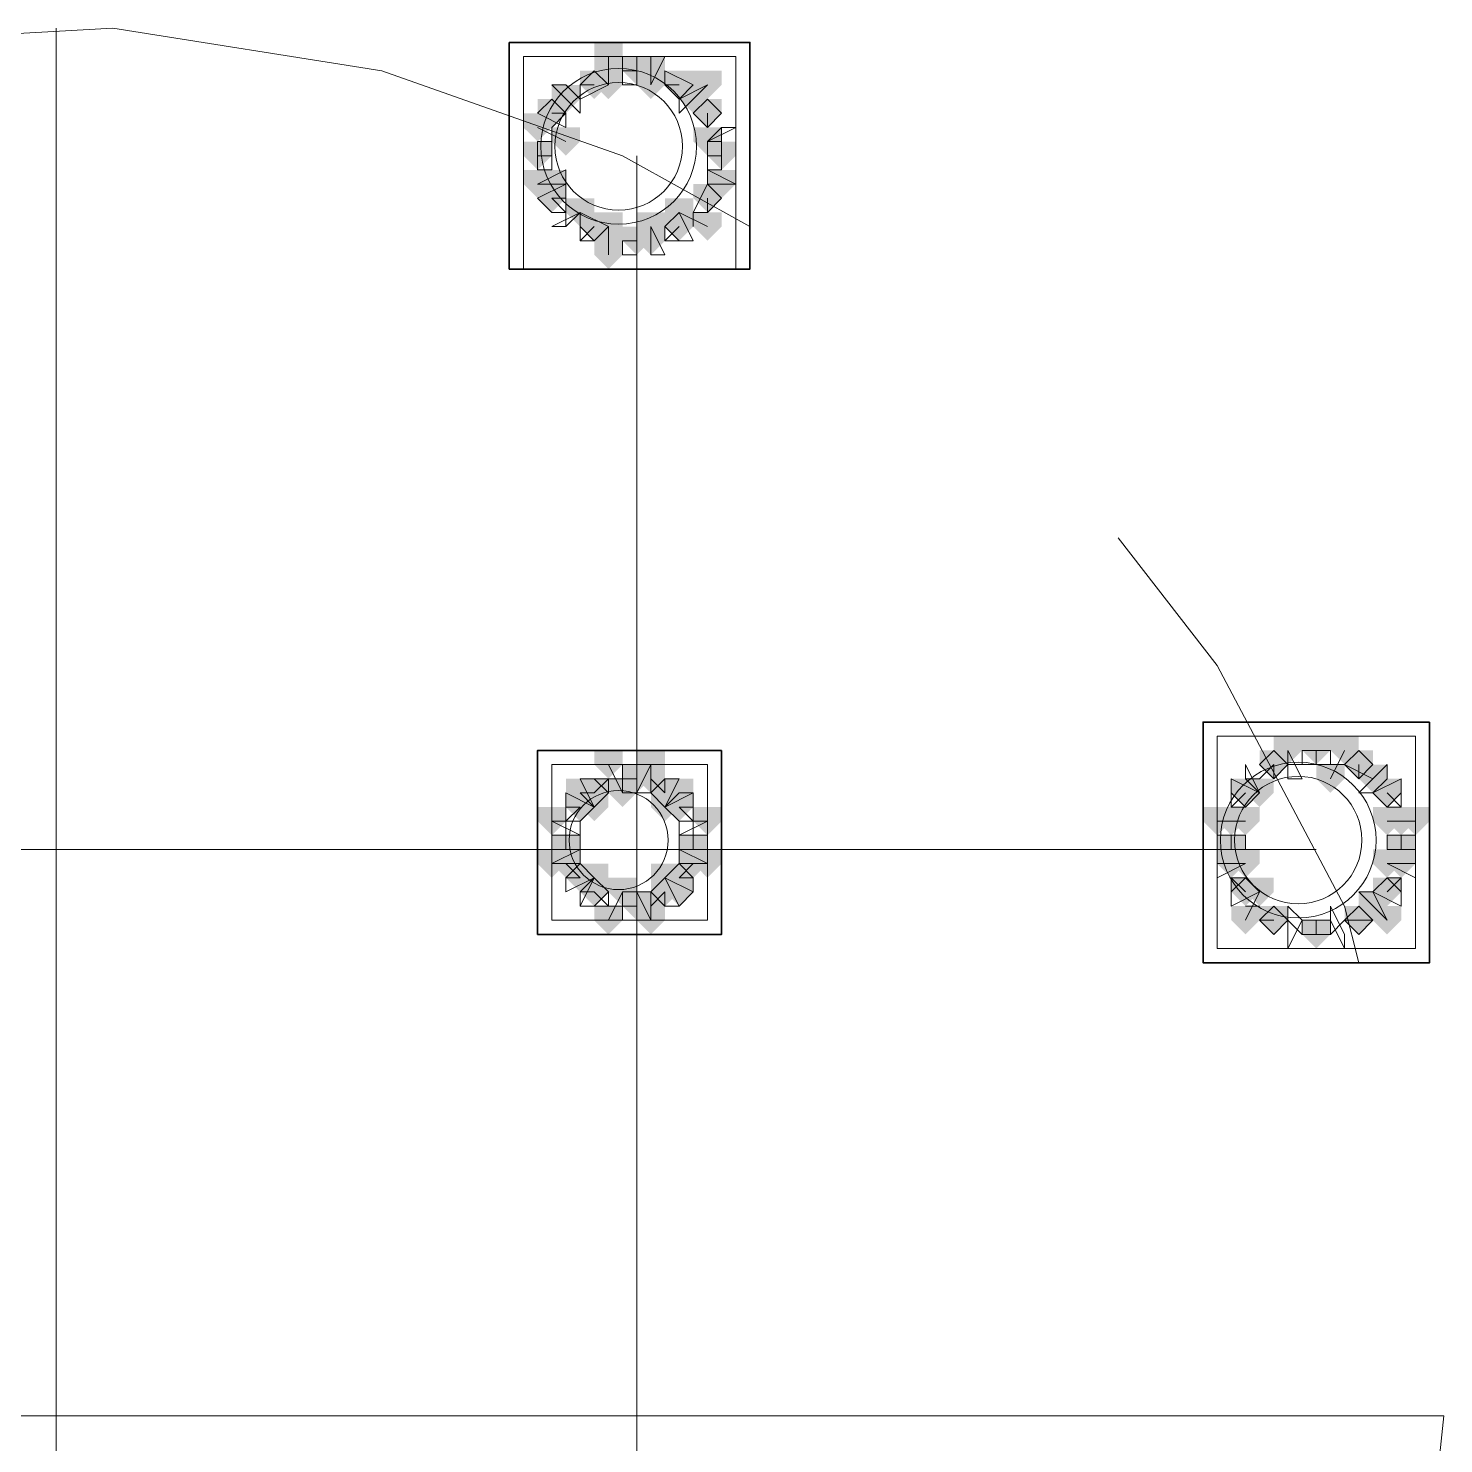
# Model space of a CAD drawing. Header units: millimetres. Extents: x 2315 to 4619, y 1334 to 1897.
# Drawn here: x 3457.94 to 3464.04, y 1554.59 to 1560.69 of the extents above; entities that cross this region are included whole.
import ezdxf

# ---------------------------------------------------------------- set-up
doc = ezdxf.new("R2010")
doc.units = ezdxf.units.MM
for name, color, linetype, true_color in [('PDF_10', 7, 'Continuous', 0x00b85c), ('PDF_AXIS', 7, 'Continuous', 0x00b85c), ('PDF_柱构件', 7, 'Continuous', 0x00b85c), ('PDF_转运站初步方案', 7, 'Continuous', 0x00b85c)]:
    doc.layers.add(name, color=color, linetype=linetype, true_color=true_color)
doc.layers.add('PDF_中心线层', color=1, linetype='Continuous')
doc.layers.add('PDF_粗实线层', color=7, linetype='Continuous')

msp = doc.modelspace()

# ---------------------------------------------------------------- hatches: boundary and pattern name
at = {"layer": 'PDF_10', "transparency": 33554559}
for points in [[(3460.5606, 1560.5703), (3460.4996, 1560.5703), (3460.4996, 1560.5093), (3460.5606, 1560.4482), (3460.6217, 1560.5093), (3460.6217, 1560.5703)], [(3460.5606, 1560.5703), (3460.4996, 1560.5703), (3460.4996, 1560.5093), (3460.5606, 1560.4482), (3460.6217, 1560.5093), (3460.6217, 1560.5703)], [(3460.5606, 1560.5703), (3460.4996, 1560.5703), (3460.4996, 1560.5093), (3460.5606, 1560.4482), (3460.6217, 1560.5093), (3460.6217, 1560.5703)], [(3460.3774, 1560.5093), (3460.3163, 1560.5093), (3460.3163, 1560.4482), (3460.3774, 1560.3871), (3460.4385, 1560.4482), (3460.4385, 1560.5093)], [(3460.3774, 1560.5093), (3460.3163, 1560.5093), (3460.3163, 1560.4482), (3460.3774, 1560.3871), (3460.4385, 1560.4482), (3460.4385, 1560.5093)], [(3460.7439, 1560.5093), (3460.6828, 1560.5093), (3460.6828, 1560.4482), (3460.7439, 1560.3871), (3460.805, 1560.4482), (3460.805, 1560.5093)], [(3460.7439, 1560.5093), (3460.6828, 1560.5093), (3460.6828, 1560.4482), (3460.7439, 1560.3871), (3460.805, 1560.4482), (3460.805, 1560.5093)], [(3460.1941, 1560.3871), (3460.1331, 1560.3871), (3460.1331, 1560.326), (3460.1941, 1560.2649), (3460.2552, 1560.326), (3460.2552, 1560.3871)], [(3460.1941, 1560.3871), (3460.1331, 1560.3871), (3460.1331, 1560.326), (3460.1941, 1560.2649), (3460.2552, 1560.326), (3460.2552, 1560.3871)], [(3460.866, 1560.3871), (3460.805, 1560.3871), (3460.805, 1560.326), (3460.866, 1560.2649), (3460.9271, 1560.326), (3460.9271, 1560.3871)], [(3460.866, 1560.3871), (3460.805, 1560.3871), (3460.805, 1560.326), (3460.866, 1560.2649), (3460.9271, 1560.326), (3460.9271, 1560.3871)], [(3460.866, 1560.3871), (3460.805, 1560.3871), (3460.805, 1560.326), (3460.866, 1560.2649), (3460.9271, 1560.326), (3460.9271, 1560.3871)], [(3460.1331, 1560.2039), (3460.072, 1560.2039), (3460.072, 1560.1428), (3460.1331, 1560.0817), (3460.1941, 1560.1428), (3460.1941, 1560.2039)], [(3460.1331, 1560.2039), (3460.072, 1560.2039), (3460.072, 1560.1428), (3460.1331, 1560.0817), (3460.1941, 1560.1428), (3460.1941, 1560.2039)], [(3460.9271, 1560.2039), (3460.866, 1560.2039), (3460.866, 1560.1428), (3460.9271, 1560.0817), (3460.9882, 1560.1428), (3460.9882, 1560.2039)], [(3460.9271, 1560.2039), (3460.866, 1560.2039), (3460.866, 1560.1428), (3460.9271, 1560.0817), (3460.9882, 1560.1428), (3460.9882, 1560.2039)], [(3460.1941, 1560.0206), (3460.1331, 1560.0206), (3460.1331, 1559.9595), (3460.1941, 1559.8985), (3460.2552, 1559.9595), (3460.2552, 1560.0206)], [(3460.1941, 1560.0206), (3460.1331, 1560.0206), (3460.1331, 1559.9595), (3460.1941, 1559.8985), (3460.2552, 1559.9595), (3460.2552, 1560.0206)], [(3460.866, 1560.0206), (3460.805, 1560.0206), (3460.805, 1559.9595), (3460.866, 1559.8985), (3460.9271, 1559.9595), (3460.9271, 1560.0206)], [(3460.866, 1560.0206), (3460.805, 1560.0206), (3460.805, 1559.9595), (3460.866, 1559.8985), (3460.9271, 1559.9595), (3460.9271, 1560.0206)], [(3460.866, 1560.0206), (3460.805, 1560.0206), (3460.805, 1559.9595), (3460.866, 1559.8985), (3460.9271, 1559.9595), (3460.9271, 1560.0206)], [(3460.3774, 1559.8985), (3460.3163, 1559.8985), (3460.3163, 1559.8374), (3460.3774, 1559.7763), (3460.4385, 1559.8374), (3460.4385, 1559.8985)], [(3460.3774, 1559.8985), (3460.3163, 1559.8985), (3460.3163, 1559.8374), (3460.3774, 1559.7763), (3460.4385, 1559.8374), (3460.4385, 1559.8985)], [(3460.7439, 1559.8985), (3460.6828, 1559.8985), (3460.6828, 1559.8374), (3460.7439, 1559.7763), (3460.805, 1559.8374), (3460.805, 1559.8985)], [(3460.7439, 1559.8985), (3460.6828, 1559.8985), (3460.6828, 1559.8374), (3460.7439, 1559.7763), (3460.805, 1559.8374), (3460.805, 1559.8985)], [(3460.5606, 1559.8374), (3460.4996, 1559.8374), (3460.4996, 1559.7763), (3460.5606, 1559.7152), (3460.6217, 1559.7763), (3460.6217, 1559.8374)], [(3460.5606, 1559.8374), (3460.4996, 1559.8374), (3460.4996, 1559.7763), (3460.5606, 1559.7152), (3460.6217, 1559.7763), (3460.6217, 1559.8374)], [(3463.4925, 1557.6385), (3463.4314, 1557.6385), (3463.4314, 1557.5774), (3463.4925, 1557.5163), (3463.5536, 1557.5774), (3463.5536, 1557.6385)], [(3463.4925, 1557.6385), (3463.4314, 1557.6385), (3463.4314, 1557.5774), (3463.4925, 1557.5163), (3463.5536, 1557.5774), (3463.5536, 1557.6385)], [(3463.3093, 1557.5774), (3463.2482, 1557.5774), (3463.2482, 1557.5163), (3463.3093, 1557.4552), (3463.3704, 1557.5163), (3463.3704, 1557.5774)], [(3463.3093, 1557.5774), (3463.2482, 1557.5774), (3463.2482, 1557.5163), (3463.3093, 1557.4552), (3463.3704, 1557.5163), (3463.3704, 1557.5774)], [(3463.6758, 1557.5774), (3463.6147, 1557.5774), (3463.6147, 1557.5163), (3463.6758, 1557.4552), (3463.7369, 1557.5163), (3463.7369, 1557.5774)], [(3463.6758, 1557.5774), (3463.6147, 1557.5774), (3463.6147, 1557.5163), (3463.6758, 1557.4552), (3463.7369, 1557.5163), (3463.7369, 1557.5774)], [(3460.5606, 1557.5163), (3460.4996, 1557.5163), (3460.4996, 1557.4552), (3460.5606, 1557.3941), (3460.6217, 1557.4552), (3460.6217, 1557.5163)], [(3460.5606, 1557.5163), (3460.4996, 1557.5163), (3460.4996, 1557.4552), (3460.5606, 1557.3941), (3460.6217, 1557.4552), (3460.6217, 1557.5163)], [(3460.5606, 1557.5163), (3460.4996, 1557.5163), (3460.4996, 1557.4552), (3460.5606, 1557.3941), (3460.6217, 1557.4552), (3460.6217, 1557.5163)], [(3460.3774, 1557.4552), (3460.3163, 1557.4552), (3460.3163, 1557.3941), (3460.3774, 1557.333), (3460.4385, 1557.3941), (3460.4385, 1557.4552)], [(3460.3774, 1557.4552), (3460.3163, 1557.4552), (3460.3163, 1557.3941), (3460.3774, 1557.333), (3460.4385, 1557.3941), (3460.4385, 1557.4552)], [(3460.6828, 1557.4552), (3460.6217, 1557.4552), (3460.6217, 1557.3941), (3460.6828, 1557.333), (3460.7439, 1557.3941), (3460.7439, 1557.4552)], [(3460.6828, 1557.4552), (3460.6217, 1557.4552), (3460.6217, 1557.3941), (3460.6828, 1557.333), (3460.7439, 1557.3941), (3460.7439, 1557.4552)], [(3463.1871, 1557.4552), (3463.126, 1557.4552), (3463.126, 1557.3941), (3463.1871, 1557.333), (3463.2482, 1557.3941), (3463.2482, 1557.4552)], [(3463.1871, 1557.4552), (3463.126, 1557.4552), (3463.126, 1557.3941), (3463.1871, 1557.333), (3463.2482, 1557.3941), (3463.2482, 1557.4552)], [(3463.7979, 1557.4552), (3463.7369, 1557.4552), (3463.7369, 1557.3941), (3463.7979, 1557.333), (3463.859, 1557.3941), (3463.859, 1557.4552)], [(3463.7979, 1557.4552), (3463.7369, 1557.4552), (3463.7369, 1557.3941), (3463.7979, 1557.333), (3463.859, 1557.3941), (3463.859, 1557.4552)], [(3460.3163, 1557.3941), (3460.2552, 1557.3941), (3460.2552, 1557.333), (3460.3163, 1557.272), (3460.3774, 1557.333), (3460.3774, 1557.3941)], [(3460.3163, 1557.3941), (3460.2552, 1557.3941), (3460.2552, 1557.333), (3460.3163, 1557.272), (3460.3774, 1557.333), (3460.3774, 1557.3941)], [(3460.7439, 1557.3941), (3460.6828, 1557.3941), (3460.6828, 1557.333), (3460.7439, 1557.272), (3460.805, 1557.333), (3460.805, 1557.3941)], [(3460.7439, 1557.3941), (3460.6828, 1557.3941), (3460.6828, 1557.333), (3460.7439, 1557.272), (3460.805, 1557.333), (3460.805, 1557.3941)], [(3460.2552, 1557.2109), (3460.1941, 1557.2109), (3460.1941, 1557.1498), (3460.2552, 1557.0887), (3460.3163, 1557.1498), (3460.3163, 1557.2109)], [(3460.2552, 1557.2109), (3460.1941, 1557.2109), (3460.1941, 1557.1498), (3460.2552, 1557.0887), (3460.3163, 1557.1498), (3460.3163, 1557.2109)], [(3460.2552, 1557.2109), (3460.1941, 1557.2109), (3460.1941, 1557.1498), (3460.2552, 1557.0887), (3460.3163, 1557.1498), (3460.3163, 1557.2109)], [(3460.805, 1557.2109), (3460.7439, 1557.2109), (3460.7439, 1557.1498), (3460.805, 1557.0887), (3460.866, 1557.1498), (3460.866, 1557.2109)], [(3460.805, 1557.2109), (3460.7439, 1557.2109), (3460.7439, 1557.1498), (3460.805, 1557.0887), (3460.866, 1557.1498), (3460.866, 1557.2109)], [(3460.805, 1557.2109), (3460.7439, 1557.2109), (3460.7439, 1557.1498), (3460.805, 1557.0887), (3460.866, 1557.1498), (3460.866, 1557.2109)], [(3463.126, 1557.2109), (3463.065, 1557.2109), (3463.065, 1557.1498), (3463.126, 1557.0887), (3463.1871, 1557.1498), (3463.1871, 1557.2109)], [(3463.126, 1557.2109), (3463.065, 1557.2109), (3463.065, 1557.1498), (3463.126, 1557.0887), (3463.1871, 1557.1498), (3463.1871, 1557.2109)], [(3463.859, 1557.2109), (3463.7979, 1557.2109), (3463.7979, 1557.1498), (3463.859, 1557.0887), (3463.9201, 1557.1498), (3463.9201, 1557.2109)], [(3463.859, 1557.2109), (3463.7979, 1557.2109), (3463.7979, 1557.1498), (3463.859, 1557.0887), (3463.9201, 1557.1498), (3463.9201, 1557.2109)], [(3463.859, 1557.2109), (3463.7979, 1557.2109), (3463.7979, 1557.1498), (3463.859, 1557.0887), (3463.9201, 1557.1498), (3463.9201, 1557.2109)], [(3460.3163, 1557.0887), (3460.2552, 1557.0887), (3460.2552, 1557.0276), (3460.3163, 1556.9666), (3460.3774, 1557.0276), (3460.3774, 1557.0887)], [(3460.3163, 1557.0887), (3460.2552, 1557.0887), (3460.2552, 1557.0276), (3460.3163, 1556.9666), (3460.3774, 1557.0276), (3460.3774, 1557.0887)], [(3460.7439, 1557.0887), (3460.6828, 1557.0887), (3460.6828, 1557.0276), (3460.7439, 1556.9666), (3460.805, 1557.0276), (3460.805, 1557.0887)], [(3460.7439, 1557.0887), (3460.6828, 1557.0887), (3460.6828, 1557.0276), (3460.7439, 1556.9666), (3460.805, 1557.0276), (3460.805, 1557.0887)], [(3460.3774, 1557.0276), (3460.3163, 1557.0276), (3460.3163, 1556.9666), (3460.3774, 1556.9055), (3460.4385, 1556.9666), (3460.4385, 1557.0276)], [(3460.3774, 1557.0276), (3460.3163, 1557.0276), (3460.3163, 1556.9666), (3460.3774, 1556.9055), (3460.4385, 1556.9666), (3460.4385, 1557.0276)], [(3460.6828, 1557.0276), (3460.6217, 1557.0276), (3460.6217, 1556.9666), (3460.6828, 1556.9055), (3460.7439, 1556.9666), (3460.7439, 1557.0276)], [(3460.6828, 1557.0276), (3460.6217, 1557.0276), (3460.6217, 1556.9666), (3460.6828, 1556.9055), (3460.7439, 1556.9666), (3460.7439, 1557.0276)], [(3463.1871, 1557.0276), (3463.126, 1557.0276), (3463.126, 1556.9666), (3463.1871, 1556.9055), (3463.2482, 1556.9666), (3463.2482, 1557.0276)], [(3463.1871, 1557.0276), (3463.126, 1557.0276), (3463.126, 1556.9666), (3463.1871, 1556.9055), (3463.2482, 1556.9666), (3463.2482, 1557.0276)], [(3463.7979, 1557.0276), (3463.7369, 1557.0276), (3463.7369, 1556.9666), (3463.7979, 1556.9055), (3463.859, 1556.9666), (3463.859, 1557.0276)], [(3463.7979, 1557.0276), (3463.7369, 1557.0276), (3463.7369, 1556.9666), (3463.7979, 1556.9055), (3463.859, 1556.9666), (3463.859, 1557.0276)], [(3460.5606, 1556.9666), (3460.4996, 1556.9666), (3460.4996, 1556.9055), (3460.5606, 1556.8444), (3460.6217, 1556.9055), (3460.6217, 1556.9666)], [(3460.5606, 1556.9666), (3460.4996, 1556.9666), (3460.4996, 1556.9055), (3460.5606, 1556.8444), (3460.6217, 1556.9055), (3460.6217, 1556.9666)], [(3460.5606, 1556.9666), (3460.4996, 1556.9666), (3460.4996, 1556.9055), (3460.5606, 1556.8444), (3460.6217, 1556.9055), (3460.6217, 1556.9666)], [(3463.3093, 1556.9055), (3463.2482, 1556.9055), (3463.2482, 1556.8444), (3463.3093, 1556.7833), (3463.3704, 1556.8444), (3463.3704, 1556.9055)], [(3463.3093, 1556.9055), (3463.2482, 1556.9055), (3463.2482, 1556.8444), (3463.3093, 1556.7833), (3463.3704, 1556.8444), (3463.3704, 1556.9055)], [(3463.3093, 1556.9055), (3463.2482, 1556.9055), (3463.2482, 1556.8444), (3463.3093, 1556.7833), (3463.3704, 1556.8444), (3463.3704, 1556.9055)], [(3463.6758, 1556.9055), (3463.6147, 1556.9055), (3463.6147, 1556.8444), (3463.6758, 1556.7833), (3463.7369, 1556.8444), (3463.7369, 1556.9055)], [(3463.6758, 1556.9055), (3463.6147, 1556.9055), (3463.6147, 1556.8444), (3463.6758, 1556.7833), (3463.7369, 1556.8444), (3463.7369, 1556.9055)], [(3463.6758, 1556.9055), (3463.6147, 1556.9055), (3463.6147, 1556.8444), (3463.6758, 1556.7833), (3463.7369, 1556.8444), (3463.7369, 1556.9055)], [(3463.4925, 1556.8444), (3463.4314, 1556.8444), (3463.4314, 1556.7833), (3463.4925, 1556.7222), (3463.5536, 1556.7833), (3463.5536, 1556.8444)], [(3463.4925, 1556.8444), (3463.4314, 1556.8444), (3463.4314, 1556.7833), (3463.4925, 1556.7222), (3463.5536, 1556.7833), (3463.5536, 1556.8444)]]:
    msp.add_hatch(color=256, dxfattribs=at).paths.add_polyline_path(points)
at = {"layer": 'PDF_柱构件', "transparency": 33554559}
for points in [[(3460.4385, 1560.6314), (3460.3774, 1560.6314), (3460.3774, 1560.5703), (3460.4385, 1560.5093), (3460.4996, 1560.5703), (3460.4996, 1560.6314)], [(3460.4385, 1560.5703), (3460.3774, 1560.5703), (3460.3774, 1560.5093), (3460.4385, 1560.4482), (3460.4996, 1560.5093), (3460.4996, 1560.5703)], [(3460.6217, 1560.5703), (3460.5606, 1560.5703), (3460.5606, 1560.5093), (3460.6217, 1560.4482), (3460.6828, 1560.5093), (3460.6828, 1560.5703)], [(3460.4385, 1560.5093), (3460.3774, 1560.5093), (3460.3774, 1560.4482), (3460.4385, 1560.3871), (3460.4996, 1560.4482), (3460.4996, 1560.5093)], [(3460.6217, 1560.5093), (3460.5606, 1560.5093), (3460.5606, 1560.4482), (3460.6217, 1560.3871), (3460.6828, 1560.4482), (3460.6828, 1560.5093)], [(3460.866, 1560.5093), (3460.805, 1560.5093), (3460.805, 1560.4482), (3460.866, 1560.3871), (3460.9271, 1560.4482), (3460.9271, 1560.5093)], [(3460.2552, 1560.4482), (3460.1941, 1560.4482), (3460.1941, 1560.3871), (3460.2552, 1560.326), (3460.3163, 1560.3871), (3460.3163, 1560.4482)], [(3460.805, 1560.4482), (3460.7439, 1560.4482), (3460.7439, 1560.3871), (3460.805, 1560.326), (3460.866, 1560.3871), (3460.866, 1560.4482)], [(3460.1331, 1560.326), (3460.072, 1560.326), (3460.072, 1560.2649), (3460.1331, 1560.2039), (3460.1941, 1560.2649), (3460.1941, 1560.326)], [(3460.2552, 1560.2649), (3460.1941, 1560.2649), (3460.1941, 1560.2039), (3460.2552, 1560.1428), (3460.3163, 1560.2039), (3460.3163, 1560.2649)], [(3460.866, 1560.2649), (3460.805, 1560.2649), (3460.805, 1560.2039), (3460.866, 1560.1428), (3460.9271, 1560.2039), (3460.9271, 1560.2649)], [(3460.1331, 1560.0817), (3460.072, 1560.0817), (3460.072, 1560.0206), (3460.1331, 1559.9595), (3460.1941, 1560.0206), (3460.1941, 1560.0817)], [(3460.1941, 1560.0817), (3460.1331, 1560.0817), (3460.1331, 1560.0206), (3460.1941, 1559.9595), (3460.2552, 1560.0206), (3460.2552, 1560.0817)], [(3460.9271, 1560.0817), (3460.866, 1560.0817), (3460.866, 1560.0206), (3460.9271, 1559.9595), (3460.9882, 1560.0206), (3460.9882, 1560.0817)], [(3460.3163, 1559.9595), (3460.2552, 1559.9595), (3460.2552, 1559.8985), (3460.3163, 1559.8374), (3460.3774, 1559.8985), (3460.3774, 1559.9595)], [(3460.7439, 1559.9595), (3460.6828, 1559.9595), (3460.6828, 1559.8985), (3460.7439, 1559.8374), (3460.805, 1559.8985), (3460.805, 1559.9595)], [(3460.4385, 1559.8985), (3460.3774, 1559.8985), (3460.3774, 1559.8374), (3460.4385, 1559.7763), (3460.4996, 1559.8374), (3460.4996, 1559.8985)], [(3460.6217, 1559.8985), (3460.5606, 1559.8985), (3460.5606, 1559.8374), (3460.6217, 1559.7763), (3460.6828, 1559.8374), (3460.6828, 1559.8985)], [(3460.866, 1559.8985), (3460.805, 1559.8985), (3460.805, 1559.8374), (3460.866, 1559.7763), (3460.9271, 1559.8374), (3460.9271, 1559.8985)], [(3460.4385, 1559.8374), (3460.3774, 1559.8374), (3460.3774, 1559.7763), (3460.4385, 1559.7152), (3460.4996, 1559.7763), (3460.4996, 1559.8374)], [(3460.6217, 1559.8374), (3460.5606, 1559.8374), (3460.5606, 1559.7763), (3460.6217, 1559.7152), (3460.6828, 1559.7763), (3460.6828, 1559.8374)], [(3460.4385, 1559.7763), (3460.3774, 1559.7763), (3460.3774, 1559.7152), (3460.4385, 1559.6541), (3460.4996, 1559.7152), (3460.4996, 1559.7763)], [(3463.3704, 1557.6385), (3463.3093, 1557.6385), (3463.3093, 1557.5774), (3463.3704, 1557.5163), (3463.4314, 1557.5774), (3463.4314, 1557.6385)], [(3463.6147, 1557.6385), (3463.5536, 1557.6385), (3463.5536, 1557.5774), (3463.6147, 1557.5163), (3463.6758, 1557.5774), (3463.6758, 1557.6385)], [(3460.4385, 1557.5774), (3460.3774, 1557.5774), (3460.3774, 1557.5163), (3460.4385, 1557.4552), (3460.4996, 1557.5163), (3460.4996, 1557.5774)], [(3460.6217, 1557.5774), (3460.5606, 1557.5774), (3460.5606, 1557.5163), (3460.6217, 1557.4552), (3460.6828, 1557.5163), (3460.6828, 1557.5774)], [(3460.6217, 1557.5163), (3460.5606, 1557.5163), (3460.5606, 1557.4552), (3460.6217, 1557.3941), (3460.6828, 1557.4552), (3460.6828, 1557.5163)], [(3463.5536, 1557.5163), (3463.4925, 1557.5163), (3463.4925, 1557.4552), (3463.5536, 1557.3941), (3463.6147, 1557.4552), (3463.6147, 1557.5163)], [(3463.7369, 1557.5163), (3463.6758, 1557.5163), (3463.6758, 1557.4552), (3463.7369, 1557.3941), (3463.7979, 1557.4552), (3463.7979, 1557.5163)], [(3460.3163, 1557.4552), (3460.2552, 1557.4552), (3460.2552, 1557.3941), (3460.3163, 1557.333), (3460.3774, 1557.3941), (3460.3774, 1557.4552)], [(3460.4996, 1557.4552), (3460.4385, 1557.4552), (3460.4385, 1557.3941), (3460.4996, 1557.333), (3460.5606, 1557.3941), (3460.5606, 1557.4552)], [(3460.7439, 1557.4552), (3460.6828, 1557.4552), (3460.6828, 1557.3941), (3460.7439, 1557.333), (3460.805, 1557.3941), (3460.805, 1557.4552)], [(3463.2482, 1557.4552), (3463.1871, 1557.4552), (3463.1871, 1557.3941), (3463.2482, 1557.333), (3463.3093, 1557.3941), (3463.3093, 1557.4552)], [(3460.3774, 1557.3941), (3460.3163, 1557.3941), (3460.3163, 1557.333), (3460.3774, 1557.272), (3460.4385, 1557.333), (3460.4385, 1557.3941)], [(3460.6828, 1557.3941), (3460.6217, 1557.3941), (3460.6217, 1557.333), (3460.6828, 1557.272), (3460.7439, 1557.333), (3460.7439, 1557.3941)], [(3460.1941, 1557.333), (3460.1331, 1557.333), (3460.1331, 1557.272), (3460.1941, 1557.2109), (3460.2552, 1557.272), (3460.2552, 1557.333)], [(3460.866, 1557.333), (3460.805, 1557.333), (3460.805, 1557.272), (3460.866, 1557.2109), (3460.9271, 1557.272), (3460.9271, 1557.333)], [(3463.065, 1557.333), (3463.0039, 1557.333), (3463.0039, 1557.272), (3463.065, 1557.2109), (3463.126, 1557.272), (3463.126, 1557.333)], [(3463.126, 1557.333), (3463.065, 1557.333), (3463.065, 1557.272), (3463.126, 1557.2109), (3463.1871, 1557.272), (3463.1871, 1557.333)], [(3463.1871, 1557.333), (3463.126, 1557.333), (3463.126, 1557.272), (3463.1871, 1557.2109), (3463.2482, 1557.272), (3463.2482, 1557.333)], [(3463.7979, 1557.333), (3463.7369, 1557.333), (3463.7369, 1557.272), (3463.7979, 1557.2109), (3463.859, 1557.272), (3463.859, 1557.333)], [(3463.859, 1557.333), (3463.7979, 1557.333), (3463.7979, 1557.272), (3463.859, 1557.2109), (3463.9201, 1557.272), (3463.9201, 1557.333)], [(3463.9201, 1557.333), (3463.859, 1557.333), (3463.859, 1557.272), (3463.9201, 1557.2109), (3463.9812, 1557.272), (3463.9812, 1557.333)], [(3460.1941, 1557.1498), (3460.1331, 1557.1498), (3460.1331, 1557.0887), (3460.1941, 1557.0276), (3460.2552, 1557.0887), (3460.2552, 1557.1498)], [(3460.2552, 1557.1498), (3460.1941, 1557.1498), (3460.1941, 1557.0887), (3460.2552, 1557.0276), (3460.3163, 1557.0887), (3460.3163, 1557.1498)], [(3460.805, 1557.1498), (3460.7439, 1557.1498), (3460.7439, 1557.0887), (3460.805, 1557.0276), (3460.866, 1557.0887), (3460.866, 1557.1498)], [(3460.866, 1557.1498), (3460.805, 1557.1498), (3460.805, 1557.0887), (3460.866, 1557.0276), (3460.9271, 1557.0887), (3460.9271, 1557.1498)], [(3463.126, 1557.1498), (3463.065, 1557.1498), (3463.065, 1557.0887), (3463.126, 1557.0276), (3463.1871, 1557.0887), (3463.1871, 1557.1498)], [(3463.1871, 1557.1498), (3463.126, 1557.1498), (3463.126, 1557.0887), (3463.1871, 1557.0276), (3463.2482, 1557.0887), (3463.2482, 1557.1498)], [(3463.7979, 1557.1498), (3463.7369, 1557.1498), (3463.7369, 1557.0887), (3463.7979, 1557.0276), (3463.859, 1557.0887), (3463.859, 1557.1498)], [(3463.859, 1557.1498), (3463.7979, 1557.1498), (3463.7979, 1557.0887), (3463.859, 1557.0276), (3463.9201, 1557.0887), (3463.9201, 1557.1498)], [(3460.3774, 1557.0887), (3460.3163, 1557.0887), (3460.3163, 1557.0276), (3460.3774, 1556.9666), (3460.4385, 1557.0276), (3460.4385, 1557.0887)], [(3460.6828, 1557.0887), (3460.6217, 1557.0887), (3460.6217, 1557.0276), (3460.6828, 1556.9666), (3460.7439, 1557.0276), (3460.7439, 1557.0887)], [(3460.4996, 1557.0276), (3460.4385, 1557.0276), (3460.4385, 1556.9666), (3460.4996, 1556.9055), (3460.5606, 1556.9666), (3460.5606, 1557.0276)], [(3460.7439, 1557.0276), (3460.6828, 1557.0276), (3460.6828, 1556.9666), (3460.7439, 1556.9055), (3460.805, 1556.9666), (3460.805, 1557.0276)], [(3463.2482, 1557.0276), (3463.1871, 1557.0276), (3463.1871, 1556.9666), (3463.2482, 1556.9055), (3463.3093, 1556.9666), (3463.3093, 1557.0276)], [(3460.6217, 1556.9666), (3460.5606, 1556.9666), (3460.5606, 1556.9055), (3460.6217, 1556.8444), (3460.6828, 1556.9055), (3460.6828, 1556.9666)], [(3463.7369, 1556.9666), (3463.6758, 1556.9666), (3463.6758, 1556.9055), (3463.7369, 1556.8444), (3463.7979, 1556.9055), (3463.7979, 1556.9666)], [(3460.4385, 1556.9055), (3460.3774, 1556.9055), (3460.3774, 1556.8444), (3460.4385, 1556.7833), (3460.4996, 1556.8444), (3460.4996, 1556.9055)], [(3460.6217, 1556.9055), (3460.5606, 1556.9055), (3460.5606, 1556.8444), (3460.6217, 1556.7833), (3460.6828, 1556.8444), (3460.6828, 1556.9055)], [(3463.1871, 1556.9055), (3463.126, 1556.9055), (3463.126, 1556.8444), (3463.1871, 1556.7833), (3463.2482, 1556.8444), (3463.2482, 1556.9055)], [(3463.7979, 1556.9055), (3463.7369, 1556.9055), (3463.7369, 1556.8444), (3463.7979, 1556.7833), (3463.859, 1556.8444), (3463.859, 1556.9055)]]:
    msp.add_hatch(color=256, dxfattribs=at).paths.add_polyline_path(points)
at = {"layer": 'PDF_转运站初步方案', "transparency": 33554559}
for points in [[(3460.5606, 1560.5703), (3460.4996, 1560.5703), (3460.4996, 1560.5093), (3460.5606, 1560.4482), (3460.6217, 1560.5093), (3460.6217, 1560.5703)], [(3460.5606, 1560.5703), (3460.4996, 1560.5703), (3460.4996, 1560.5093), (3460.5606, 1560.4482), (3460.6217, 1560.5093), (3460.6217, 1560.5703)], [(3460.3774, 1560.5093), (3460.3163, 1560.5093), (3460.3163, 1560.4482), (3460.3774, 1560.3871), (3460.4385, 1560.4482), (3460.4385, 1560.5093)], [(3460.3774, 1560.5093), (3460.3163, 1560.5093), (3460.3163, 1560.4482), (3460.3774, 1560.3871), (3460.4385, 1560.4482), (3460.4385, 1560.5093)], [(3460.7439, 1560.5093), (3460.6828, 1560.5093), (3460.6828, 1560.4482), (3460.7439, 1560.3871), (3460.805, 1560.4482), (3460.805, 1560.5093)], [(3460.7439, 1560.5093), (3460.6828, 1560.5093), (3460.6828, 1560.4482), (3460.7439, 1560.3871), (3460.805, 1560.4482), (3460.805, 1560.5093)], [(3460.1941, 1560.3871), (3460.1331, 1560.3871), (3460.1331, 1560.326), (3460.1941, 1560.2649), (3460.2552, 1560.326), (3460.2552, 1560.3871)], [(3460.1941, 1560.3871), (3460.1331, 1560.3871), (3460.1331, 1560.326), (3460.1941, 1560.2649), (3460.2552, 1560.326), (3460.2552, 1560.3871)], [(3460.866, 1560.3871), (3460.805, 1560.3871), (3460.805, 1560.326), (3460.866, 1560.2649), (3460.9271, 1560.326), (3460.9271, 1560.3871)], [(3460.866, 1560.3871), (3460.805, 1560.3871), (3460.805, 1560.326), (3460.866, 1560.2649), (3460.9271, 1560.326), (3460.9271, 1560.3871)], [(3460.1331, 1560.2039), (3460.072, 1560.2039), (3460.072, 1560.1428), (3460.1331, 1560.0817), (3460.1941, 1560.1428), (3460.1941, 1560.2039)], [(3460.1331, 1560.2039), (3460.072, 1560.2039), (3460.072, 1560.1428), (3460.1331, 1560.0817), (3460.1941, 1560.1428), (3460.1941, 1560.2039)], [(3460.9271, 1560.2039), (3460.866, 1560.2039), (3460.866, 1560.1428), (3460.9271, 1560.0817), (3460.9882, 1560.1428), (3460.9882, 1560.2039)], [(3460.9271, 1560.2039), (3460.866, 1560.2039), (3460.866, 1560.1428), (3460.9271, 1560.0817), (3460.9882, 1560.1428), (3460.9882, 1560.2039)], [(3460.1941, 1560.0206), (3460.1331, 1560.0206), (3460.1331, 1559.9595), (3460.1941, 1559.8985), (3460.2552, 1559.9595), (3460.2552, 1560.0206)], [(3460.1941, 1560.0206), (3460.1331, 1560.0206), (3460.1331, 1559.9595), (3460.1941, 1559.8985), (3460.2552, 1559.9595), (3460.2552, 1560.0206)], [(3460.866, 1560.0206), (3460.805, 1560.0206), (3460.805, 1559.9595), (3460.866, 1559.8985), (3460.9271, 1559.9595), (3460.9271, 1560.0206)], [(3460.866, 1560.0206), (3460.805, 1560.0206), (3460.805, 1559.9595), (3460.866, 1559.8985), (3460.9271, 1559.9595), (3460.9271, 1560.0206)], [(3460.3774, 1559.8985), (3460.3163, 1559.8985), (3460.3163, 1559.8374), (3460.3774, 1559.7763), (3460.4385, 1559.8374), (3460.4385, 1559.8985)], [(3460.3774, 1559.8985), (3460.3163, 1559.8985), (3460.3163, 1559.8374), (3460.3774, 1559.7763), (3460.4385, 1559.8374), (3460.4385, 1559.8985)], [(3460.7439, 1559.8985), (3460.6828, 1559.8985), (3460.6828, 1559.8374), (3460.7439, 1559.7763), (3460.805, 1559.8374), (3460.805, 1559.8985)], [(3460.7439, 1559.8985), (3460.6828, 1559.8985), (3460.6828, 1559.8374), (3460.7439, 1559.7763), (3460.805, 1559.8374), (3460.805, 1559.8985)], [(3460.5606, 1559.8374), (3460.4996, 1559.8374), (3460.4996, 1559.7763), (3460.5606, 1559.7152), (3460.6217, 1559.7763), (3460.6217, 1559.8374)], [(3460.5606, 1559.8374), (3460.4996, 1559.8374), (3460.4996, 1559.7763), (3460.5606, 1559.7152), (3460.6217, 1559.7763), (3460.6217, 1559.8374)], [(3463.4925, 1557.6385), (3463.4314, 1557.6385), (3463.4314, 1557.5774), (3463.4925, 1557.5163), (3463.5536, 1557.5774), (3463.5536, 1557.6385)], [(3463.4925, 1557.6385), (3463.4314, 1557.6385), (3463.4314, 1557.5774), (3463.4925, 1557.5163), (3463.5536, 1557.5774), (3463.5536, 1557.6385)], [(3463.3093, 1557.5774), (3463.2482, 1557.5774), (3463.2482, 1557.5163), (3463.3093, 1557.4552), (3463.3704, 1557.5163), (3463.3704, 1557.5774)], [(3463.3093, 1557.5774), (3463.2482, 1557.5774), (3463.2482, 1557.5163), (3463.3093, 1557.4552), (3463.3704, 1557.5163), (3463.3704, 1557.5774)], [(3463.6758, 1557.5774), (3463.6147, 1557.5774), (3463.6147, 1557.5163), (3463.6758, 1557.4552), (3463.7369, 1557.5163), (3463.7369, 1557.5774)], [(3463.6758, 1557.5774), (3463.6147, 1557.5774), (3463.6147, 1557.5163), (3463.6758, 1557.4552), (3463.7369, 1557.5163), (3463.7369, 1557.5774)], [(3460.5606, 1557.5163), (3460.4996, 1557.5163), (3460.4996, 1557.4552), (3460.5606, 1557.3941), (3460.6217, 1557.4552), (3460.6217, 1557.5163)], [(3460.5606, 1557.5163), (3460.4996, 1557.5163), (3460.4996, 1557.4552), (3460.5606, 1557.3941), (3460.6217, 1557.4552), (3460.6217, 1557.5163)], [(3460.3774, 1557.4552), (3460.3163, 1557.4552), (3460.3163, 1557.3941), (3460.3774, 1557.333), (3460.4385, 1557.3941), (3460.4385, 1557.4552)], [(3460.3774, 1557.4552), (3460.3163, 1557.4552), (3460.3163, 1557.3941), (3460.3774, 1557.333), (3460.4385, 1557.3941), (3460.4385, 1557.4552)], [(3460.6828, 1557.4552), (3460.6217, 1557.4552), (3460.6217, 1557.3941), (3460.6828, 1557.333), (3460.7439, 1557.3941), (3460.7439, 1557.4552)], [(3460.6828, 1557.4552), (3460.6217, 1557.4552), (3460.6217, 1557.3941), (3460.6828, 1557.333), (3460.7439, 1557.3941), (3460.7439, 1557.4552)], [(3463.1871, 1557.4552), (3463.126, 1557.4552), (3463.126, 1557.3941), (3463.1871, 1557.333), (3463.2482, 1557.3941), (3463.2482, 1557.4552)], [(3463.1871, 1557.4552), (3463.126, 1557.4552), (3463.126, 1557.3941), (3463.1871, 1557.333), (3463.2482, 1557.3941), (3463.2482, 1557.4552)], [(3463.7979, 1557.4552), (3463.7369, 1557.4552), (3463.7369, 1557.3941), (3463.7979, 1557.333), (3463.859, 1557.3941), (3463.859, 1557.4552)], [(3463.7979, 1557.4552), (3463.7369, 1557.4552), (3463.7369, 1557.3941), (3463.7979, 1557.333), (3463.859, 1557.3941), (3463.859, 1557.4552)], [(3460.3163, 1557.3941), (3460.2552, 1557.3941), (3460.2552, 1557.333), (3460.3163, 1557.272), (3460.3774, 1557.333), (3460.3774, 1557.3941)], [(3460.3163, 1557.3941), (3460.2552, 1557.3941), (3460.2552, 1557.333), (3460.3163, 1557.272), (3460.3774, 1557.333), (3460.3774, 1557.3941)], [(3460.7439, 1557.3941), (3460.6828, 1557.3941), (3460.6828, 1557.333), (3460.7439, 1557.272), (3460.805, 1557.333), (3460.805, 1557.3941)], [(3460.7439, 1557.3941), (3460.6828, 1557.3941), (3460.6828, 1557.333), (3460.7439, 1557.272), (3460.805, 1557.333), (3460.805, 1557.3941)], [(3460.2552, 1557.2109), (3460.1941, 1557.2109), (3460.1941, 1557.1498), (3460.2552, 1557.0887), (3460.3163, 1557.1498), (3460.3163, 1557.2109)], [(3460.2552, 1557.2109), (3460.1941, 1557.2109), (3460.1941, 1557.1498), (3460.2552, 1557.0887), (3460.3163, 1557.1498), (3460.3163, 1557.2109)], [(3460.805, 1557.2109), (3460.7439, 1557.2109), (3460.7439, 1557.1498), (3460.805, 1557.0887), (3460.866, 1557.1498), (3460.866, 1557.2109)], [(3460.805, 1557.2109), (3460.7439, 1557.2109), (3460.7439, 1557.1498), (3460.805, 1557.0887), (3460.866, 1557.1498), (3460.866, 1557.2109)], [(3463.126, 1557.2109), (3463.065, 1557.2109), (3463.065, 1557.1498), (3463.126, 1557.0887), (3463.1871, 1557.1498), (3463.1871, 1557.2109)], [(3463.126, 1557.2109), (3463.065, 1557.2109), (3463.065, 1557.1498), (3463.126, 1557.0887), (3463.1871, 1557.1498), (3463.1871, 1557.2109)], [(3463.859, 1557.2109), (3463.7979, 1557.2109), (3463.7979, 1557.1498), (3463.859, 1557.0887), (3463.9201, 1557.1498), (3463.9201, 1557.2109)], [(3463.859, 1557.2109), (3463.7979, 1557.2109), (3463.7979, 1557.1498), (3463.859, 1557.0887), (3463.9201, 1557.1498), (3463.9201, 1557.2109)], [(3460.3163, 1557.0887), (3460.2552, 1557.0887), (3460.2552, 1557.0276), (3460.3163, 1556.9666), (3460.3774, 1557.0276), (3460.3774, 1557.0887)], [(3460.3163, 1557.0887), (3460.2552, 1557.0887), (3460.2552, 1557.0276), (3460.3163, 1556.9666), (3460.3774, 1557.0276), (3460.3774, 1557.0887)], [(3460.7439, 1557.0887), (3460.6828, 1557.0887), (3460.6828, 1557.0276), (3460.7439, 1556.9666), (3460.805, 1557.0276), (3460.805, 1557.0887)], [(3460.7439, 1557.0887), (3460.6828, 1557.0887), (3460.6828, 1557.0276), (3460.7439, 1556.9666), (3460.805, 1557.0276), (3460.805, 1557.0887)], [(3460.3774, 1557.0276), (3460.3163, 1557.0276), (3460.3163, 1556.9666), (3460.3774, 1556.9055), (3460.4385, 1556.9666), (3460.4385, 1557.0276)], [(3460.3774, 1557.0276), (3460.3163, 1557.0276), (3460.3163, 1556.9666), (3460.3774, 1556.9055), (3460.4385, 1556.9666), (3460.4385, 1557.0276)], [(3460.6828, 1557.0276), (3460.6217, 1557.0276), (3460.6217, 1556.9666), (3460.6828, 1556.9055), (3460.7439, 1556.9666), (3460.7439, 1557.0276)], [(3460.6828, 1557.0276), (3460.6217, 1557.0276), (3460.6217, 1556.9666), (3460.6828, 1556.9055), (3460.7439, 1556.9666), (3460.7439, 1557.0276)], [(3463.1871, 1557.0276), (3463.126, 1557.0276), (3463.126, 1556.9666), (3463.1871, 1556.9055), (3463.2482, 1556.9666), (3463.2482, 1557.0276)], [(3463.1871, 1557.0276), (3463.126, 1557.0276), (3463.126, 1556.9666), (3463.1871, 1556.9055), (3463.2482, 1556.9666), (3463.2482, 1557.0276)], [(3463.7979, 1557.0276), (3463.7369, 1557.0276), (3463.7369, 1556.9666), (3463.7979, 1556.9055), (3463.859, 1556.9666), (3463.859, 1557.0276)], [(3463.7979, 1557.0276), (3463.7369, 1557.0276), (3463.7369, 1556.9666), (3463.7979, 1556.9055), (3463.859, 1556.9666), (3463.859, 1557.0276)], [(3460.5606, 1556.9666), (3460.4996, 1556.9666), (3460.4996, 1556.9055), (3460.5606, 1556.8444), (3460.6217, 1556.9055), (3460.6217, 1556.9666)], [(3460.5606, 1556.9666), (3460.4996, 1556.9666), (3460.4996, 1556.9055), (3460.5606, 1556.8444), (3460.6217, 1556.9055), (3460.6217, 1556.9666)], [(3463.3093, 1556.9055), (3463.2482, 1556.9055), (3463.2482, 1556.8444), (3463.3093, 1556.7833), (3463.3704, 1556.8444), (3463.3704, 1556.9055)], [(3463.3093, 1556.9055), (3463.2482, 1556.9055), (3463.2482, 1556.8444), (3463.3093, 1556.7833), (3463.3704, 1556.8444), (3463.3704, 1556.9055)], [(3463.6758, 1556.9055), (3463.6147, 1556.9055), (3463.6147, 1556.8444), (3463.6758, 1556.7833), (3463.7369, 1556.8444), (3463.7369, 1556.9055)], [(3463.6758, 1556.9055), (3463.6147, 1556.9055), (3463.6147, 1556.8444), (3463.6758, 1556.7833), (3463.7369, 1556.8444), (3463.7369, 1556.9055)], [(3463.4925, 1556.8444), (3463.4314, 1556.8444), (3463.4314, 1556.7833), (3463.4925, 1556.7222), (3463.5536, 1556.7833), (3463.5536, 1556.8444)], [(3463.4925, 1556.8444), (3463.4314, 1556.8444), (3463.4314, 1556.7833), (3463.4925, 1556.7222), (3463.5536, 1556.7833), (3463.5536, 1556.8444)]]:
    msp.add_hatch(color=256, dxfattribs=at).paths.add_polyline_path(points)

# ---------------------------------------------------------------- linework, layer by layer
at = {"layer": 'PDF_10', "lineweight": 18}
for points in [[(3460.4996, 1560.5093), (3460.5606, 1560.5093)], [(3460.3163, 1560.4482), (3460.3774, 1560.4482), (3460.3163, 1560.4482)], [(3460.7439, 1560.4482), (3460.6828, 1560.4482), (3460.7439, 1560.4482)], [(3460.1941, 1560.2649), (3460.2552, 1560.326), (3460.1941, 1560.326)], [(3460.866, 1560.326), (3460.866, 1560.2649)], [(3460.1331, 1560.0817), (3460.1331, 1560.1428), (3460.1941, 1560.1428)], [(3460.866, 1560.1428), (3460.9271, 1560.1428), (3460.9271, 1560.0817)], [(3460.2552, 1559.8985), (3460.1941, 1559.9595), (3460.2552, 1559.9595)], [(3460.866, 1559.9595), (3460.866, 1559.8985)], [(3460.3774, 1559.7763), (3460.3163, 1559.8374)], [(3460.3774, 1559.8374), (3460.3163, 1559.7763)], [(3460.7439, 1559.8374), (3460.6828, 1559.7763)], [(3460.6828, 1559.8374), (3460.7439, 1559.7763)], [(3460.5606, 1559.7152), (3460.5606, 1559.7763), (3460.4996, 1559.7763)], [(3463.5536, 1557.5774), (3463.4314, 1557.5774)], [(3463.4925, 1557.5163), (3463.4925, 1557.5774)], [(3463.3093, 1557.4552), (3463.3093, 1557.5163), (3463.2482, 1557.4552)], [(3463.7369, 1557.4552), (3463.6147, 1557.5163)], [(3463.6758, 1557.4552), (3463.6758, 1557.5163)], [(3460.4385, 1557.4552), (3460.3774, 1557.3941)], [(3460.4385, 1557.3941), (3460.3774, 1557.4552)], [(3460.5606, 1557.4552), (3460.4996, 1557.4552)], [(3460.6828, 1557.4552), (3460.6828, 1557.3941), (3460.6217, 1557.4552)], [(3463.1871, 1557.3941), (3463.126, 1557.333)], [(3463.1871, 1557.333), (3463.126, 1557.3941)], [(3463.859, 1557.333), (3463.7979, 1557.3941)], [(3463.7979, 1557.333), (3463.859, 1557.3941)], [(3460.2552, 1557.333), (3460.3163, 1557.333), (3460.2552, 1557.272)], [(3460.805, 1557.272), (3460.7439, 1557.333), (3460.805, 1557.333)], [(3460.2552, 1557.2109), (3460.2552, 1557.1498)], [(3460.805, 1557.1498), (3460.805, 1557.2109)], [(3463.126, 1557.2109), (3463.126, 1557.1498), (3463.065, 1557.1498)], [(3463.859, 1557.1498), (3463.859, 1557.2109)], [(3460.2552, 1557.0887), (3460.3163, 1557.0276), (3460.2552, 1557.0276)], [(3460.805, 1557.0276), (3460.7439, 1557.0276), (3460.805, 1557.0887)], [(3463.126, 1557.0276), (3463.1871, 1556.9666)], [(3463.1871, 1557.0276), (3463.126, 1556.9666)], [(3463.7979, 1556.9666), (3463.859, 1557.0276)], [(3463.7979, 1557.0276), (3463.859, 1556.9666)], [(3460.3774, 1556.9666), (3460.4385, 1556.9055)], [(3460.4385, 1556.9666), (3460.3774, 1556.9055)], [(3460.6217, 1556.9055), (3460.6828, 1556.9666), (3460.6828, 1556.9055)], [(3460.4996, 1556.9055), (3460.5606, 1556.9055)], [(3463.2482, 1556.8444), (3463.3093, 1556.8444)], [(3463.4925, 1556.8444), (3463.4925, 1556.7833)], [(3463.6147, 1556.8444), (3463.7369, 1556.8444)], [(3463.4314, 1556.7833), (3463.5536, 1556.7833)]]:
    msp.add_lwpolyline(points, dxfattribs=at)
at = {"layer": 'PDF_AXIS', "lineweight": 18}
for points in [[(3460.072, 1560.5703), (3460.072, 1559.6541), (3460.9882, 1559.6541), (3460.9882, 1560.5703)], [(3463.9201, 1557.6385), (3463.9201, 1556.7222), (3463.065, 1556.7222), (3463.065, 1557.6385)], [(3460.866, 1557.5163), (3460.866, 1556.8444), (3460.1941, 1556.8444), (3460.1941, 1557.5163)]]:
    msp.add_lwpolyline(points, close=True, dxfattribs=at)
at = {"layer": 'PDF_中心线层', "color": 112, "lineweight": 18, "true_color": 0x00b85c}
for points in [[(3452.0704, 1554.7066), (3452.0704, 1555.2563), (3452.2536, 1556.3557), (3452.6812, 1557.4552), (3453.292, 1558.3714), (3454.086, 1559.2266), (3455.0633, 1559.8985), (3456.1017, 1560.326), (3457.2012, 1560.6314), (3458.3006, 1560.6925), (3459.4612, 1560.5093), (3460.4996, 1560.1428), (3461.0493, 1559.8374)], [(3460.5606, 1549.2093), (3460.5606, 1560.1428)], [(3462.6374, 1558.4936), (3463.065, 1557.9439), (3463.6147, 1556.9055), (3463.6758, 1556.6612)], [(3452.559, 1557.1498), (3463.4925, 1557.1498)], [(3464.0423, 1554.7066), (3452.0093, 1554.7066), (3464.0423, 1554.7066)], [(3464.0423, 1554.7066), (3463.9201, 1553.546), (3463.6147, 1552.4466), (3463.065, 1551.4082), (3462.3931, 1550.553), (3461.5379, 1549.8201), (3460.4996, 1549.2093), (3459.4612, 1548.8428), (3458.3006, 1548.6595), (3457.2012, 1548.7206), (3456.1017, 1549.026), (3455.0633, 1549.4536), (3455.0023, 1549.5147)]]:
    msp.add_lwpolyline(points, dxfattribs=at)
msp.add_lwpolyline([(3458.0563, 1560.6925), (3458.0563, 1548.6595)], close=True, dxfattribs=at)
at = {"layer": 'PDF_柱构件', "lineweight": 18}
for points in [[(3460.4385, 1560.5703), (3460.4385, 1560.4482)], [(3460.4996, 1560.4482), (3460.5606, 1560.4482), (3460.5606, 1560.5703), (3460.4996, 1560.5703)], [(3460.6217, 1560.5703), (3460.6217, 1560.4482), (3460.6828, 1560.5703)], [(3460.3163, 1560.3871), (3460.4385, 1560.4482), (3460.3774, 1560.5093), (3460.3163, 1560.4482)], [(3460.6828, 1560.4482), (3460.7439, 1560.3871), (3460.805, 1560.4482), (3460.6828, 1560.5093)], [(3460.1941, 1560.4482), (3460.3163, 1560.326), (3460.3163, 1560.3871), (3460.2552, 1560.4482)], [(3460.866, 1560.4482), (3460.7439, 1560.3871), (3460.7439, 1560.326)], [(3460.2552, 1560.2649), (3460.2552, 1560.326), (3460.1941, 1560.3871), (3460.1331, 1560.326)], [(3460.805, 1560.326), (3460.866, 1560.2649), (3460.9271, 1560.326), (3460.866, 1560.3871)], [(3460.1331, 1560.2649), (3460.2552, 1560.2039)], [(3460.1941, 1560.0817), (3460.1941, 1560.2039), (3460.1331, 1560.2039), (3460.1331, 1560.0817)], [(3460.866, 1560.2039), (3460.866, 1560.0817), (3460.9271, 1560.0817), (3460.9271, 1560.2039)], [(3460.1331, 1560.0206), (3460.2552, 1560.0206), (3460.2552, 1560.0817)], [(3460.9882, 1560.0206), (3460.866, 1560.0817), (3460.866, 1560.0206), (3460.9271, 1560.0206)], [(3460.2552, 1559.8985), (3460.2552, 1560.0206), (3460.1331, 1559.9595), (3460.1941, 1559.8985)], [(3460.866, 1560.0206), (3460.805, 1559.8985), (3460.866, 1559.8985), (3460.9271, 1559.9595)], [(3460.4385, 1559.8374), (3460.3163, 1559.8985), (3460.3163, 1559.7763), (3460.3774, 1559.7763)], [(3460.7439, 1559.8985), (3460.6828, 1559.8374), (3460.6828, 1559.7763), (3460.805, 1559.7763)], [(3460.866, 1559.8374), (3460.7439, 1559.8985)], [(3460.4385, 1559.7152), (3460.4385, 1559.8374)], [(3460.6828, 1559.7152), (3460.6217, 1559.8374), (3460.6217, 1559.7152)], [(3460.5606, 1559.7763), (3460.4996, 1559.7763), (3460.4996, 1559.7152), (3460.5606, 1559.7152)], [(3463.3704, 1557.5163), (3463.3093, 1557.4552), (3463.2482, 1557.5163), (3463.3093, 1557.5774)], [(3463.3704, 1557.5774), (3463.4314, 1557.4552), (3463.3704, 1557.4552)], [(3463.5536, 1557.5163), (3463.4314, 1557.5163), (3463.4314, 1557.5774), (3463.5536, 1557.5774)], [(3463.6147, 1557.5774), (3463.5536, 1557.4552)], [(3463.6758, 1557.4552), (3463.6147, 1557.5163), (3463.6758, 1557.5774), (3463.7369, 1557.5163)], [(3460.4385, 1557.5163), (3460.4996, 1557.3941)], [(3460.5606, 1557.3941), (3460.4996, 1557.3941), (3460.4996, 1557.5163), (3460.5606, 1557.5163)], [(3460.6217, 1557.5163), (3460.6217, 1557.3941), (3460.5606, 1557.3941)], [(3463.1871, 1557.5163), (3463.2482, 1557.3941), (3463.1871, 1557.4552)], [(3463.7979, 1557.4552), (3463.7369, 1557.3941), (3463.6758, 1557.3941), (3463.7979, 1557.5163)], [(3460.4385, 1557.3941), (3460.3774, 1557.333), (3460.3163, 1557.4552), (3460.4385, 1557.4552)], [(3460.6828, 1557.333), (3460.6217, 1557.3941), (3460.6828, 1557.4552), (3460.7439, 1557.4552)], [(3463.2482, 1557.3941), (3463.1871, 1557.333), (3463.126, 1557.333), (3463.126, 1557.4552)], [(3463.7979, 1557.333), (3463.7369, 1557.3941), (3463.859, 1557.4552), (3463.859, 1557.333)], [(3460.3774, 1557.333), (3460.3163, 1557.272), (3460.2552, 1557.272), (3460.2552, 1557.3941)], [(3460.3163, 1557.3941), (3460.3774, 1557.333)], [(3460.805, 1557.3941), (3460.6828, 1557.333), (3460.7439, 1557.3941)], [(3460.7439, 1557.272), (3460.6828, 1557.333), (3460.805, 1557.3941), (3460.805, 1557.272)], [(3460.1941, 1557.272), (3460.3163, 1557.272), (3460.3163, 1557.2109)], [(3460.866, 1557.272), (3460.7439, 1557.2109), (3460.7439, 1557.272)], [(3463.065, 1557.272), (3463.1871, 1557.272)], [(3463.9201, 1557.272), (3463.7979, 1557.272)], [(3460.3163, 1557.2109), (3460.3163, 1557.1498), (3460.1941, 1557.1498), (3460.1941, 1557.2109)], [(3460.7439, 1557.1498), (3460.7439, 1557.2109), (3460.866, 1557.2109), (3460.866, 1557.1498)], [(3463.1871, 1557.2109), (3463.1871, 1557.1498), (3463.065, 1557.1498), (3463.065, 1557.2109)], [(3463.7979, 1557.1498), (3463.7979, 1557.2109), (3463.9201, 1557.2109), (3463.9201, 1557.1498)], [(3460.1941, 1557.0887), (3460.3163, 1557.1498), (3460.3163, 1557.0887)], [(3460.866, 1557.0887), (3460.7439, 1557.0887), (3460.7439, 1557.1498)], [(3460.3163, 1557.0887), (3460.3774, 1557.0276), (3460.2552, 1556.9666), (3460.2552, 1557.0276)], [(3460.6828, 1557.0276), (3460.7439, 1557.0887), (3460.805, 1557.0276), (3460.805, 1556.9666)], [(3463.065, 1557.0887), (3463.1871, 1557.0887), (3463.065, 1557.0276)], [(3463.9201, 1557.0276), (3463.7979, 1557.0887), (3463.9201, 1557.0887)], [(3460.3774, 1557.0276), (3460.4385, 1556.9666), (3460.4385, 1556.9055), (3460.3163, 1556.9055)], [(3460.6217, 1556.9666), (3460.6828, 1557.0276), (3460.7439, 1556.9055), (3460.6828, 1556.9055)], [(3460.7439, 1556.9055), (3460.6828, 1557.0276), (3460.805, 1556.9666)], [(3463.1871, 1557.0276), (3463.2482, 1556.9666), (3463.126, 1556.9055), (3463.126, 1557.0276)], [(3463.7369, 1556.9666), (3463.7979, 1557.0276), (3463.859, 1557.0276), (3463.859, 1556.9055)], [(3460.4385, 1556.8444), (3460.4996, 1556.9666)], [(3460.4996, 1556.9666), (3460.5606, 1556.9666), (3460.5606, 1556.8444), (3460.4996, 1556.8444)], [(3460.6217, 1556.8444), (3460.5606, 1556.9666), (3460.6217, 1556.9666)], [(3463.1871, 1556.8444), (3463.2482, 1556.9666)], [(3463.7979, 1556.8444), (3463.6758, 1556.9666), (3463.7369, 1556.9666)], [(3463.3093, 1556.9055), (3463.3704, 1556.8444), (3463.3093, 1556.7833), (3463.2482, 1556.8444)], [(3463.3704, 1556.7833), (3463.3704, 1556.9055), (3463.4314, 1556.8444), (3463.3704, 1556.7222)], [(3463.6147, 1556.7222), (3463.5536, 1556.8444), (3463.5536, 1556.9055), (3463.6147, 1556.7833)], [(3463.6147, 1556.8444), (3463.6758, 1556.9055), (3463.7369, 1556.8444), (3463.6758, 1556.7833)], [(3463.4314, 1556.8444), (3463.5536, 1556.8444), (3463.5536, 1556.7833), (3463.4314, 1556.7833)]]:
    msp.add_lwpolyline(points, close=True, dxfattribs=at)
for points in [[(3460.1941, 1560.2039), (3460.1941, 1560.2649)], [(3460.9271, 1560.2649), (3460.866, 1560.2039), (3460.9882, 1560.2649), (3460.9271, 1560.2649), (3460.9271, 1560.2039)], [(3460.2552, 1559.8374), (3460.3163, 1559.8985), (3460.1941, 1559.8374), (3460.2552, 1559.8374), (3460.2552, 1559.8985)], [(3460.805, 1559.8985), (3460.805, 1559.8374)], [(3463.4314, 1557.5163), (3463.3704, 1557.5163)], [(3463.6147, 1557.5163), (3463.5536, 1557.5163)], [(3460.4996, 1557.4552), (3460.4385, 1557.4552)], [(3463.2482, 1557.4552), (3463.1871, 1557.4552)], [(3460.3774, 1557.3941), (3460.3163, 1557.3941)], [(3460.2552, 1557.272), (3460.2552, 1557.2109)], [(3460.805, 1557.2109), (3460.805, 1557.272)], [(3460.3163, 1556.9666), (3460.3774, 1557.0276), (3460.3163, 1556.9055), (3460.3163, 1556.9666), (3460.3774, 1556.9666)], [(3460.4385, 1556.9055), (3460.4996, 1556.9055)], [(3463.1871, 1556.9055), (3463.2482, 1556.9055)], [(3463.3704, 1556.8444), (3463.4314, 1556.7833)], [(3463.5536, 1556.7833), (3463.6147, 1556.8444)]]:
    msp.add_lwpolyline(points, dxfattribs=at)
at = {"layer": 'PDF_粗实线层', "color": 112, "lineweight": 35, "true_color": 0x00b85c}
for points in [[(3460.0109, 1560.6314), (3460.0109, 1559.6541), (3461.0493, 1559.6541), (3461.0493, 1560.6314)], [(3463.9812, 1557.6995), (3463.9812, 1556.6612), (3463.0039, 1556.6612), (3463.0039, 1557.6995)], [(3460.9271, 1557.5774), (3460.1331, 1557.5774), (3460.1331, 1556.7833), (3460.9271, 1556.7833)]]:
    msp.add_lwpolyline(points, close=True, dxfattribs=at)
at = {"layer": 'PDF_转运站初步方案', "lineweight": 18}
for centre, radius in [((3460.4828, 1560.1834), 0.3359), ((3460.4828, 1560.1834), 0.2749), ((3463.4147, 1557.1903), 0.3359), ((3463.4147, 1557.1903), 0.2749), ((3460.4828, 1557.1903), 0.2138), ((3460.4828, 1557.1903), 0.2138)]:
    msp.add_circle(centre, radius, dxfattribs=at)

doc.saveas('drawing.dxf')
